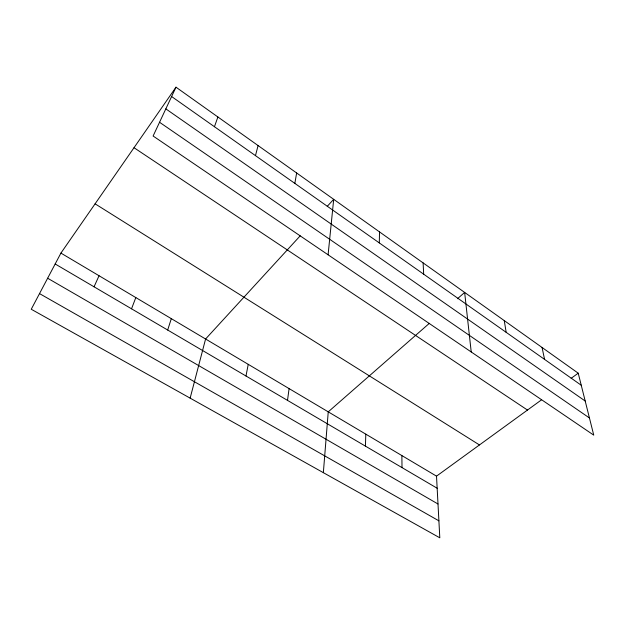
<?xml version="1.0" encoding="UTF-8"?>
<svg xmlns="http://www.w3.org/2000/svg" width="625" height="625" viewBox="0 0 625 625"><rect width="100%" height="100%" fill="white"/><g stroke="black" fill="none" stroke-linecap="round" stroke-linejoin="round"><path stroke-width="0.94" d="M379.305 242.914L379.516 231.898M365.422 446.125L365.805 434.156M323.352 472.664L328.242 411.852L429.359 323.328M328.094 254.805L333.695 199.32L327.266 206.32M287.508 400.383L289.094 388.602M294.844 183.383L296.648 172.977M245.977 376L248.242 364.344M255.484 155.641L258.078 145.555M190.141 398.141L205.586 339.008L300.227 235.812M167.688 330.031L171.312 318.648M214.445 126.719L217.898 116.984M131.531 308.805L135.82 297.578M94.055 286.797L99.047 275.734M175.992 87.188L153.109 136.016L593.75 435.141L578.219 373.188L175.992 87.188L60.922 253.094L31.25 309.25L439.805 537.812L436.516 476.148L60.922 253.094M457.477 298.719L464.648 292.43L471.219 351.961M436.516 476.148L541.445 399.906M571.148 378.32L578.219 373.188M39.516 293.609L438.898 520.836M47.641 278.234L438 503.992M55.172 263.977L437.164 488.242M95.094 203.828L479.461 444.938M134.016 147.711L527.477 410.055M159.547 122.266L589.445 417.961M165.836 108.867L585.195 401.016M171.617 96.531L581.242 385.242M542.07 347.484L544.57 359.398M504.258 320.594L506.172 332.336M423.117 262.898L423.68 274.195M401.867 455.57L402.016 467.609"/></g></svg>
